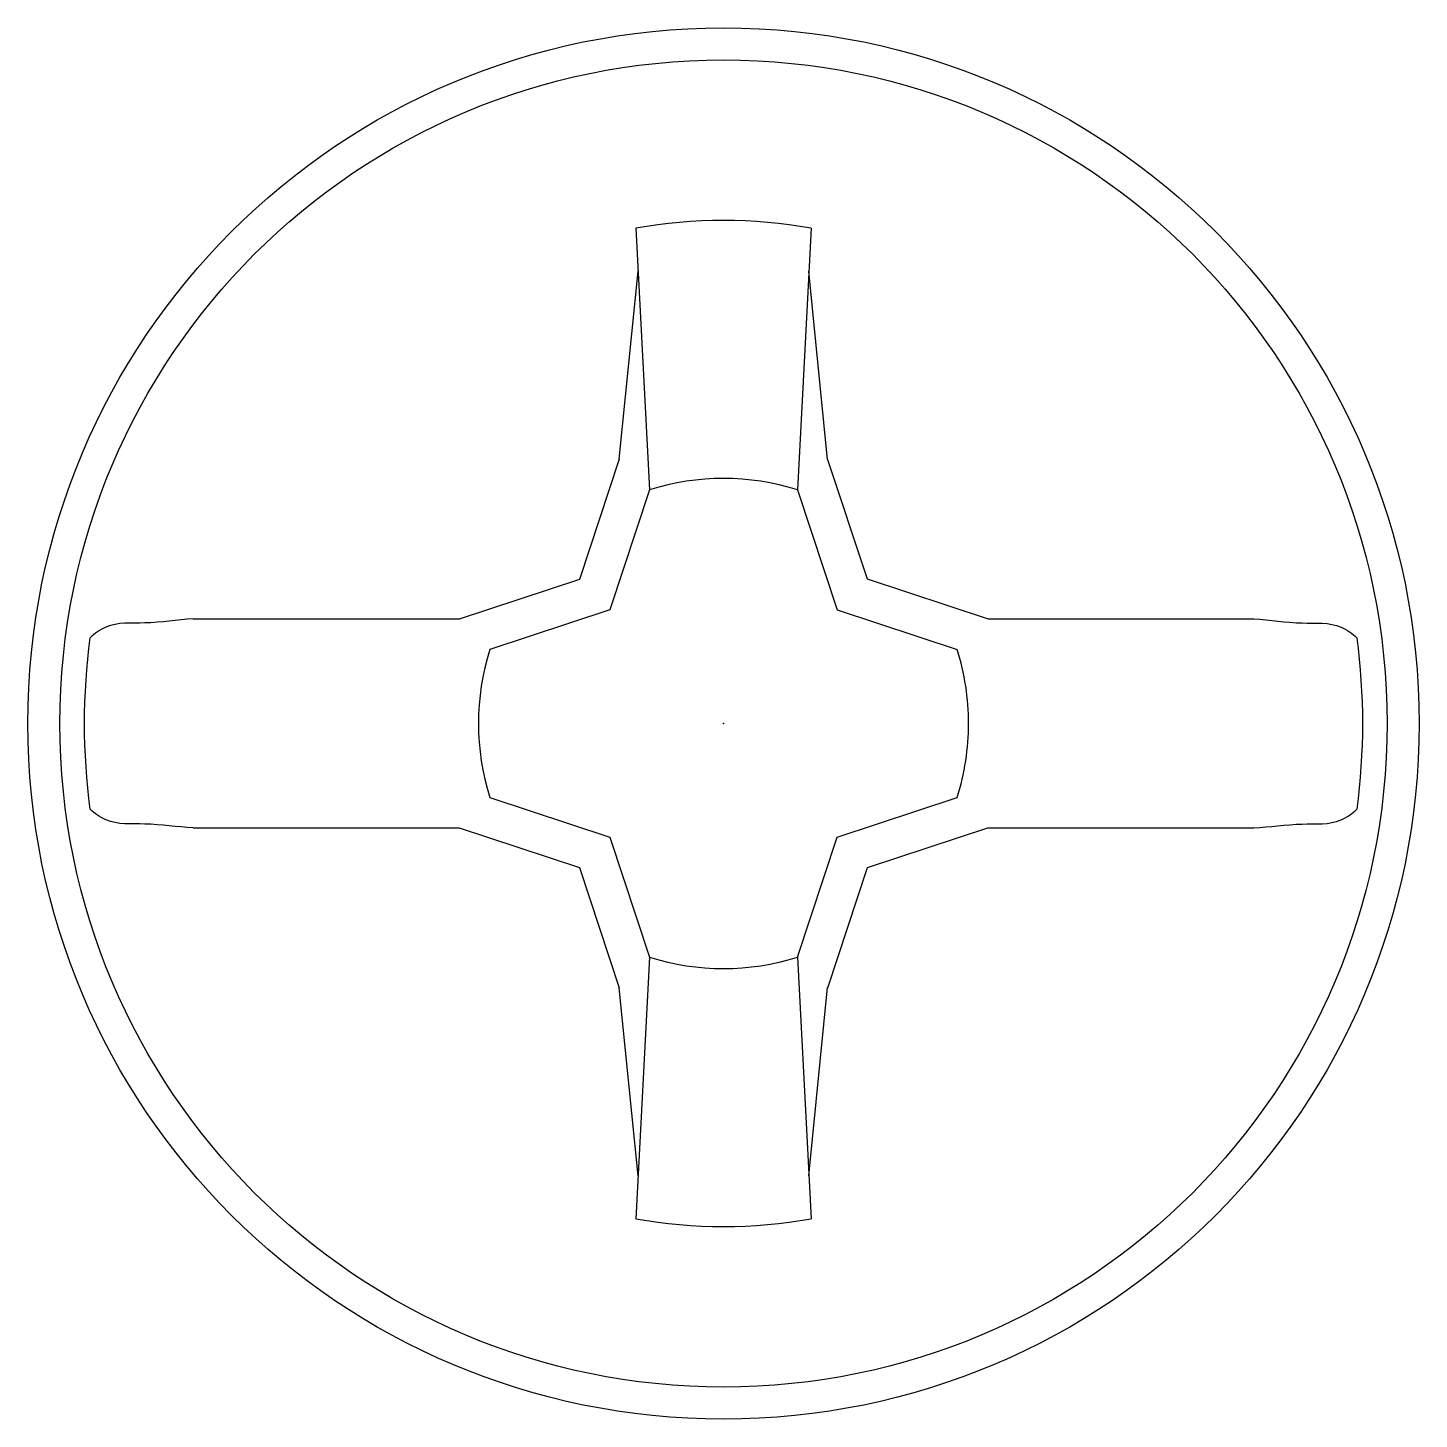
# Model space of a CAD drawing. Header units: millimetres. Extents: x 0 to 13, y 0 to 13.
import ezdxf

# ---------------------------------------------------------------- set-up
doc = ezdxf.new("R2010")
doc.units = ezdxf.units.MM
for name, color, linetype in [('1', 3, 'Continuous'), ('7', 7, 'Continuous'), ('DIM1', 11, 'Continuous')]:
    doc.layers.add(name, color=color, linetype=linetype)

# ---------------------------------------------------------------- blocks, each defined once
blk = doc.blocks.new('v')
at = {"layer": '1', "color": 9}
for p, q in [((-0.818, 4.628), (-0.69, 2.184)), ((0.818, 4.628), (0.69, 2.184)), ((-0.975, 2.469), (-0.797, 4.225)), ((0.973, 2.466), (0.797, 4.226)), ((-0.975, 2.469), (-1.346, 1.346)), ((0.973, 2.466), (1.341, 1.351)), ((-0.69, 2.184), (-1.061, 1.061)), ((0.69, 2.184), (1.061, 1.061)), ((-1.346, 1.346), (-2.469, 0.975)), ((1.341, 1.351), (2.472, 0.978)), ((-1.061, 1.061), (-2.184, 0.69)), ((1.061, 1.061), (2.184, 0.69)), ((-4.954, 0.978), (-2.461, 0.978)), ((2.472, 0.978), (4.954, 0.978)), ((-2.184, -0.69), (-1.061, -1.061)), ((1.061, -1.061), (2.184, -0.69)), ((-4.955, -0.975), (-2.469, -0.975)), ((-2.469, -0.975), (-1.346, -1.346)), ((1.346, -1.346), (2.469, -0.975)), ((2.469, -0.975), (4.955, -0.975)), ((-1.061, -1.061), (-0.69, -2.184)), ((0.69, -2.184), (1.061, -1.061)), ((-1.346, -1.346), (-0.975, -2.469)), ((0.975, -2.469), (1.346, -1.346)), ((-0.69, -2.184), (-0.818, -4.628)), ((0.69, -2.184), (0.818, -4.628)), ((-0.797, -4.225), (-0.975, -2.469)), ((0.797, -4.225), (0.973, -2.466))]:
    blk.add_line(p, q, dxfattribs=at)
for points in [[(-4.954, 0.978), (-5.011, 0.974), (-5.067, 0.968), (-5.124, 0.962), (-5.18, 0.956), (-5.236, 0.951), (-5.293, 0.946), (-5.35, 0.942), (-5.408, 0.94), (-5.454, 0.939), (-5.501, 0.939), (-5.548, 0.938), (-5.594, 0.936), (-5.64, 0.933), (-5.684, 0.926), (-5.728, 0.915), (-5.77, 0.9), (-5.79, 0.891), (-5.81, 0.88), (-5.829, 0.869), (-5.848, 0.856), (-5.867, 0.843), (-5.885, 0.829), (-5.902, 0.815), (-5.919, 0.8)], [(4.954, 0.978), (5.011, 0.974), (5.067, 0.968), (5.124, 0.962), (5.18, 0.956), (5.236, 0.951), (5.293, 0.946), (5.35, 0.942), (5.408, 0.94), (5.454, 0.939), (5.501, 0.939), (5.548, 0.938), (5.594, 0.936), (5.64, 0.933), (5.684, 0.926), (5.728, 0.915), (5.77, 0.9), (5.79, 0.891), (5.81, 0.88), (5.829, 0.869), (5.848, 0.856), (5.867, 0.843), (5.885, 0.829), (5.902, 0.815), (5.919, 0.8)], [(-4.955, -0.975), (-5.011, -0.971), (-5.068, -0.967), (-5.124, -0.961), (-5.18, -0.956), (-5.237, -0.95), (-5.293, -0.946), (-5.35, -0.942), (-5.408, -0.94), (-5.454, -0.939), (-5.501, -0.939), (-5.548, -0.939), (-5.594, -0.937), (-5.64, -0.933), (-5.684, -0.926), (-5.728, -0.915), (-5.77, -0.9), (-5.79, -0.891), (-5.81, -0.88), (-5.829, -0.869), (-5.848, -0.856), (-5.867, -0.843), (-5.885, -0.829), (-5.902, -0.815), (-5.919, -0.8)], [(4.955, -0.975), (5.011, -0.971), (5.068, -0.967), (5.124, -0.961), (5.18, -0.956), (5.237, -0.95), (5.293, -0.946), (5.35, -0.942), (5.408, -0.94), (5.454, -0.939), (5.501, -0.939), (5.548, -0.939), (5.594, -0.937), (5.64, -0.933), (5.684, -0.926), (5.728, -0.915), (5.77, -0.9), (5.79, -0.891), (5.81, -0.88), (5.829, -0.869), (5.848, -0.856), (5.867, -0.843), (5.885, -0.829), (5.902, -0.815), (5.919, -0.8)]]:
    blk.add_lwpolyline(points, dxfattribs=at)
blk.add_circle((0, 0), 6.2, dxfattribs=at)
for radius, start, end in [(4.7, 79.9755, 100.0243), (2.29, 72.4636, 107.5362), (5.973, 172.3023, 187.6978), (5.973, 352.3023, 7.6977), (2.29, 162.4637, 197.5363), (2.29, 360, 17.5363), (2.29, 342.4637, 360), (2.29, 252.4637, 287.5363), (4.7, 259.9757, 280.0245)]:
    blk.add_arc((0, 0), radius, start, end, dxfattribs=at)
at = {"layer": '7', "color": 9}
blk.add_point((0, 0), dxfattribs=at)
at = {"layer": 'DIM1', "color": 9}
blk.add_circle((0, 0), 6.5, dxfattribs=at)

msp = doc.modelspace()

# ---------------------------------------------------------------- block references
msp.add_blockref('v', (6.499998, 6.499998))

doc.saveas('drawing.dxf')
